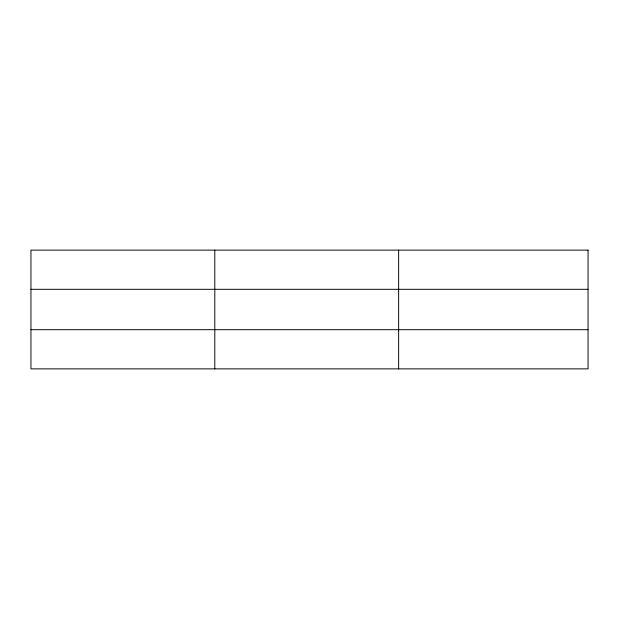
<?xml version="1.0" encoding="UTF-8"?>
<svg xmlns="http://www.w3.org/2000/svg" width="619" height="619" viewBox="0 0 619 619"><rect width="100%" height="100%" fill="white"/><g stroke="black" fill="none" stroke-linecap="round" stroke-linejoin="round"><path stroke-width="0.93" d="M214.793 250.13L214.793 368.87M398.636 250.13L398.636 368.87M30.95 289.313L588.05 289.313M30.95 329.687L588.05 329.687M588.05 250.13L588.05 368.87L30.95 368.87L30.95 250.13L588.05 250.13"/></g></svg>
